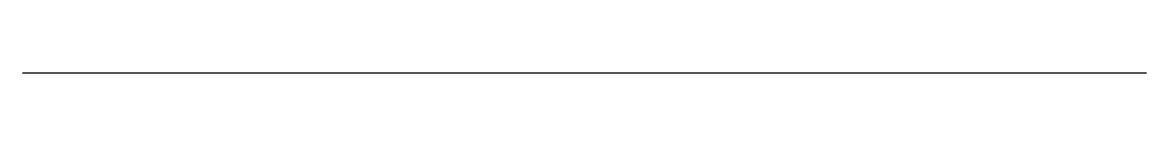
# Model space of a CAD drawing. Header units: millimetres. Extents: x 0 to 75, y 0 to 0.
import ezdxf

# ---------------------------------------------------------------- set-up
doc = ezdxf.new("R2010")
doc.units = ezdxf.units.MM

msp = doc.modelspace()

# ---------------------------------------------------------------- linework, layer by layer
at = {"color": 7, "linetype": 'Continuous'}
msp.add_line((0, 0), (75, 0), dxfattribs=at)

doc.saveas('drawing.dxf')
